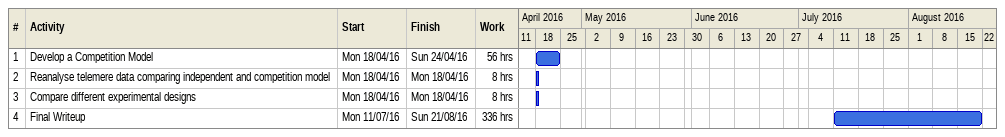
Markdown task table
| ID | Task | Start | Finish | Work (h) |
|---|---|---|---|---|
| 1 | Develop a Competition Model | 2016-04-18 | 2016-04-24 | 56 |
| 2 | Reanalyse telemere data comparing independent and competition model | 2016-04-18 | 2016-04-18 | 8 |
| 3 | Compare different experimental designs | 2016-04-18 | 2016-04-18 | 8 |
| 4 | Final Writeup | 2016-07-11 | 2016-08-21 | 336 |
